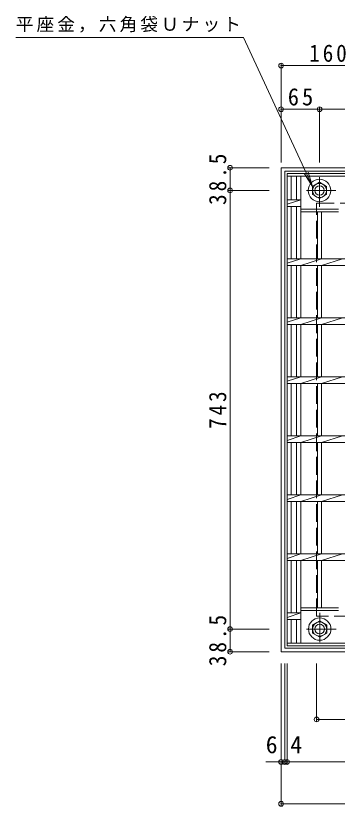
# Model space of a CAD drawing. Units: millimetres at full size, sheet at 1:10. Extents: x -1276 to 1603, y -1379 to 1305.
# Drawn here: x -1276 to -733, y -205 to 1134 of the extents above; entities that cross this region are included whole.
import ezdxf
from ezdxf.enums import TextEntityAlignment as Align

# ---------------------------------------------------------------- set-up
doc = ezdxf.new("R2010")
doc.units = ezdxf.units.MM
doc.header["$LTSCALE"] = 10
doc.header["$PDMODE"] = 32
doc.header["$PDSIZE"] = 8
doc.linetypes.add('CHAIN1', pattern=[8, 5, -1, 1, -1])
doc.linetypes.add('DASHED3', pattern=[4, 3, -1])
for name, color, linetype, lineweight in [('C-1', 2, 'Continuous', 9), ('C-2', 3, 'Continuous', 9), ('C-4', 7, 'Continuous', 9), ('C-5', 7, 'Continuous', 9)]:
    doc.layers.add(name, color=color, linetype=linetype, lineweight=lineweight)
doc.styles.add('ＭＳ ゴシック', font='')
doc.styles.get('ＭＳ ゴシック').set_extended_font_data('MS Gothic')

msp = doc.modelspace()

# ---------------------------------------------------------------- linework, layer by layer
at = {"layer": 'C-1'}
for p, q in [((-827.5, 876.62), (-7.5, 876.62)), ((-827.5, 56.62), (-827.5, 876.62)), ((-821.5, 870.62), (-13.5, 870.62)), ((-821.5, 62.62), (-821.5, 870.62)), ((-7.5, 56.62), (-827.5, 56.62)), ((-13.7, 62.62), (-821.5, 62.62))]:
    msp.add_line(p, q, dxfattribs=at)
at = {"layer": 'C-1', "linetype": 'CHAIN1'}
for p, q in [((-762.5, 810.49), (-762.5, 865.76)), ((-734.86, 838.12), (-790.14, 838.12)), ((-762.3, 122.76), (-762.3, 67.49)), ((-734.66, 95.12), (-789.94, 95.12))]:
    msp.add_line(p, q, dxfattribs=at)
at = {"layer": 'C-1', "linetype": 'DASHED3'}
for p, q in [((-767.5, 816.62), (-67.5, 816.62)), ((-767.5, 116.62), (-767.5, 816.62)), ((-67.5, 116.62), (-767.5, 116.62))]:
    msp.add_line(p, q, dxfattribs=at)
at = {"layer": 'C-1'}
for points in [[(-774.5, 845.05), (-774.5, 831.2), (-762.5, 824.27), (-750.5, 831.2), (-750.5, 845.05), (-762.5, 851.98)], [(-774.3, 88.2), (-774.3, 102.05), (-762.3, 108.98), (-750.3, 102.05), (-750.3, 88.2), (-762.3, 81.27)]]:
    msp.add_lwpolyline(points, close=True, dxfattribs=at)
for centre, radius in [((-762.5, 838.12), 19), ((-762.5, 838.12), 12), ((-762.5, 838.12), 8), ((-762.3, 95.12), 19), ((-762.3, 95.12), 12), ((-762.3, 95.12), 8)]:
    msp.add_circle(centre, radius, dxfattribs=at)
at = {"layer": 'C-2'}
for p, q in [((-817.5, 66.62), (-817.5, 866.62)), ((-817.5, 866.62), (-17.5, 866.62)), ((-817.5, 862.12), (-17.5, 862.12)), ((-810.5, 822.27), (-810.5, 862.12)), ((-801.3, 822.27), (-801.3, 862.12)), ((-794.3, 722.27), (-794.3, 862.12)), ((-817.5, 822.27), (-794.3, 822.27)), ((-817.5, 814.78), (-794.3, 822.27)), ((-817.5, 810.97), (-794.3, 810.97)), ((-810.5, 722.27), (-810.5, 810.97)), ((-801.3, 722.27), (-801.3, 810.97)), ((-794.3, 806.62), (-730.7, 806.62)), ((-794.3, 802.12), (-730.7, 802.12)), ((-766, 722.27), (-766, 802.12)), ((-759, 722.27), (-759, 802.12)), ((-817.5, 722.27), (-17.5, 722.27)), ((-817.5, 714.78), (-794.3, 722.27)), ((-817.5, 710.97), (-17.5, 710.97)), ((-810.5, 622.27), (-810.5, 710.97)), ((-801.3, 622.27), (-801.3, 710.97)), ((-794.3, 710.98), (-759, 722.27)), ((-794.3, 622.27), (-794.3, 710.97)), ((-766, 622.27), (-766, 710.97)), ((-759, 710.98), (-723.7, 722.27)), ((-759, 622.27), (-759, 710.97)), ((-817.5, 622.27), (-17.5, 622.27)), ((-817.5, 614.78), (-794.3, 622.27)), ((-794.3, 610.98), (-759, 622.27)), ((-759, 610.98), (-723.7, 622.27)), ((-817.5, 610.97), (-17.5, 610.97)), ((-810.5, 522.27), (-810.5, 610.97)), ((-801.3, 522.27), (-801.3, 610.97)), ((-794.3, 522.27), (-794.3, 610.97)), ((-766, 522.27), (-766, 610.97)), ((-759, 522.27), (-759, 610.97)), ((-817.5, 522.27), (-17.5, 522.27)), ((-817.5, 514.78), (-794.3, 522.27)), ((-794.3, 510.97), (-759, 522.27)), ((-759, 510.97), (-723.7, 522.27)), ((-817.5, 510.97), (-17.5, 510.97)), ((-810.5, 422.27), (-810.5, 510.97)), ((-801.3, 422.27), (-801.3, 510.97)), ((-794.3, 422.27), (-794.3, 510.97)), ((-766, 422.27), (-766, 510.97)), ((-759, 422.27), (-759, 510.97)), ((-817.5, 422.27), (-17.5, 422.27)), ((-817.5, 414.78), (-794.3, 422.27)), ((-794.3, 410.98), (-759, 422.27)), ((-759, 410.98), (-723.7, 422.27)), ((-817.5, 410.97), (-17.5, 410.97)), ((-810.5, 322.27), (-810.5, 410.97)), ((-801.3, 322.27), (-801.3, 410.97)), ((-794.3, 322.27), (-794.3, 410.97)), ((-766, 322.27), (-766, 410.97)), ((-759, 322.27), (-759, 410.97)), ((-817.5, 322.27), (-17.5, 322.27)), ((-817.5, 314.78), (-794.3, 322.27)), ((-794.3, 310.97), (-759, 322.27)), ((-759, 310.97), (-723.7, 322.27)), ((-817.5, 310.97), (-17.5, 310.97)), ((-810.5, 222.27), (-810.5, 310.97)), ((-801.3, 222.27), (-801.3, 310.97)), ((-794.3, 222.27), (-794.3, 310.97)), ((-766, 222.27), (-766, 310.97)), ((-759, 222.27), (-759, 310.97)), ((-817.5, 222.27), (-17.5, 222.27)), ((-817.5, 214.78), (-794.3, 222.27)), ((-794.3, 210.98), (-759, 222.27)), ((-759, 210.98), (-723.7, 222.27)), ((-817.5, 210.97), (-17.5, 210.97)), ((-810.5, 122.27), (-810.5, 210.97)), ((-801.3, 122.27), (-801.3, 210.97)), ((-794.3, 71.12), (-794.3, 210.97)), ((-766, 131.12), (-766, 210.97)), ((-759, 131.12), (-759, 210.97)), ((-817.5, 122.27), (-794.3, 122.27)), ((-817.5, 114.78), (-794.3, 122.27)), ((-730.7, 131.12), (-794.3, 131.12)), ((-730.7, 126.62), (-794.3, 126.62)), ((-817.5, 110.97), (-794.3, 110.97)), ((-810.5, 71.12), (-810.5, 110.97)), ((-801.3, 71.12), (-801.3, 110.97)), ((-17.5, 71.12), (-817.5, 71.12)), ((-17.5, 66.62), (-817.5, 66.62))]:
    msp.add_line(p, q, dxfattribs=at)
at = {"layer": 'C-4'}
for p, q in [((-827.5, 1052.71), (-827.5, 885.76)), ((-827.5, 1049.71), (-667.5, 1049.71)), ((-762.5, 978.76), (-762.5, 885.76)), ((-827.5, 975.76), (-762.5, 975.76)), ((-762.5, 975.76), (-91.5, 975.76)), ((-916.93, 876.62), (-847.5, 876.62)), ((-913.93, 876.62), (-913.93, 838.12)), ((-916.93, 838.12), (-847.5, 838.12)), ((-913.93, 838.12), (-913.93, 95.12)), ((-916.93, 95.12), (-847.5, 95.12)), ((-913.93, 95.12), (-913.93, 56.62)), ((-916.93, 56.62), (-847.5, 56.62)), ((-827.5, -204.06), (-827.5, 36.62)), ((-821.5, -133.15), (-821.5, 36.62)), ((-817.5, -133.15), (-817.5, 36.62)), ((-767.5, -61.13), (-767.5, 36.62)), ((-767.5, -58.13), (-67.5, -58.13)), ((-827.5, -130.15), (-853.5, -130.15)), ((-827.5, -130.15), (-821.5, -130.15)), ((-821.5, -130.15), (-817.5, -130.15)), ((-817.5, -130.15), (-17.5, -130.15)), ((-827.5, -201.06), (-7.5, -201.06))]:
    msp.add_line(p, q, dxfattribs=at)
for p in [(-827.5, 1049.71), (-827.5, 975.76), (-762.5, 975.76), (-913.93, 876.62), (-913.93, 838.12), (-913.93, 95.12), (-913.93, 56.62), (-767.5, -58.13), (-827.5, -130.15), (-821.5, -130.15), (-817.5, -130.15), (-827.5, -201.06)]:
    msp.add_point(p, dxfattribs=at)
at = {"layer": 'C-5'}
for p, q in [((-1276.46, 1097.23), (-891.37, 1097.23)), ((-774.5, 845.05), (-891.37, 1097.23)), ((-774.5, 845.05), (-787.88, 866.17)), ((-774.5, 845.05), (-781.96, 868.91))]:
    msp.add_line(p, q, dxfattribs=at)

# ---------------------------------------------------------------- texts
at = {"layer": 'C-4', "color": 2, "style": 'ＭＳ ゴシック'}
for s, p in [('6', (-853.5, -124.15)), ('4', (-811.89, -124.15))]:
    msp.add_text(s, height=29.33, dxfattribs=at).set_placement(p, align=Align.BOTTOM_LEFT)
at = {"layer": 'C-4', "color": 2, "char_height": 29.33, "attachment_point": 7, "style": 'ＭＳ ゴシック'}
for s, insert in [('\\T1.27;\\W0.9;160', (-780, 1055.71)), ('\\T1.27;\\W0.95;65', (-816.25, 981.76))]:
    msp.add_mtext(s, dxfattribs=dict(at, insert=insert))
at = {"layer": 'C-4', "color": 2, "char_height": 29.33, "attachment_point": 7, "rotation": 90, "style": 'ＭＳ ゴシック'}
for s, insert in [('\\T1.28;\\W0.9;38.5', (-919.93, 813.62)), ('\\T1.27;\\W0.9;743', (-919.93, 434.12)), ('\\T1.28;\\W0.9;38.5', (-919.93, 32.12))]:
    msp.add_mtext(s, dxfattribs=dict(at, insert=insert))
at = {"layer": 'C-5', "insert": (-1276.46, 1105.56), "char_height": 21.99, "attachment_point": 7, "style": 'ＭＳ ゴシック'}
msp.add_mtext('\\T1.17;平座金，六角袋Ｕナット', dxfattribs=at)

doc.saveas('drawing.dxf')
